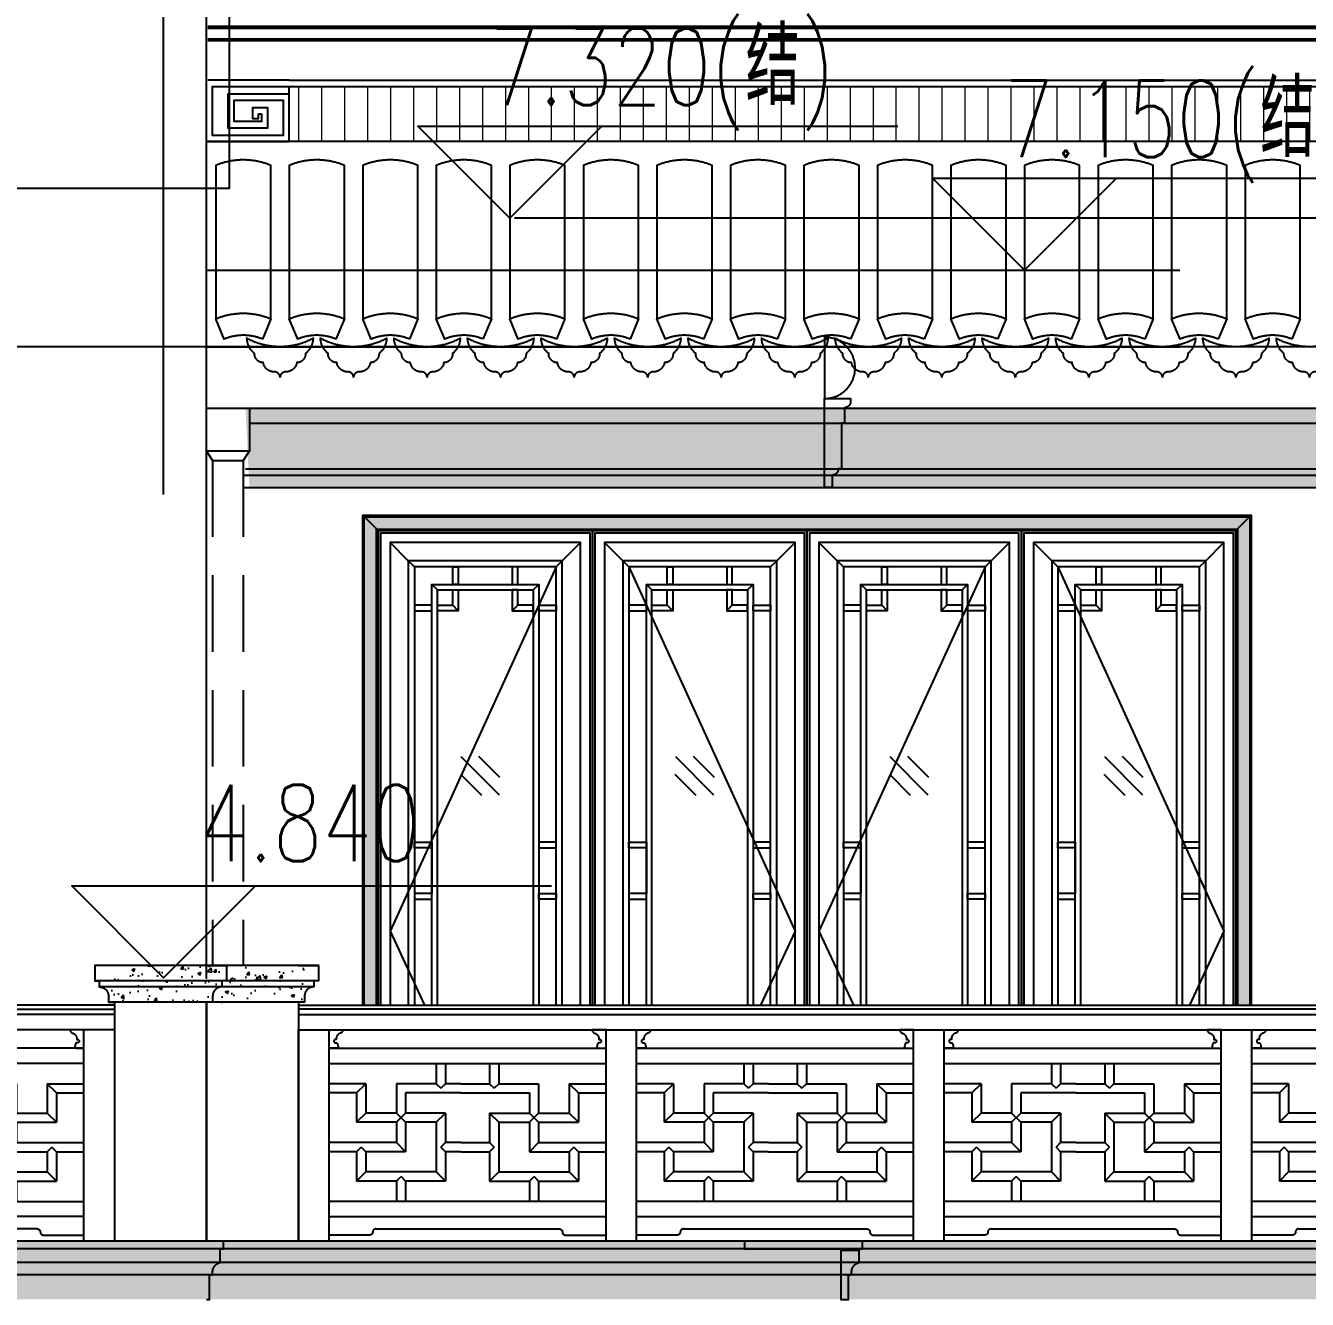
# Model space of a CAD drawing. Extents: x 296441 to 853063, y 459050 to 1117990.
# Drawn here: x 632848 to 637032, y 1057395 to 1061553 of the extents above; entities that cross this region are included whole.
import ezdxf
from ezdxf.xclip import XClip

# ---------------------------------------------------------------- set-up
doc = ezdxf.new("R2010")
doc.units = 0
doc.header["$LTSCALE"] = 1000
doc.header["$XCLIPFRAME"] = 0
for name, pattern in [('CENTER-1', [10, 6.25, -1.25, 1.25, -1.25]), ('CENTER2', [28.575, 19.05, -3.175, 3.175, -3.175]), ('E1-ELEV-S$0$HIDDEN', [0.375, 0.25, -0.125]), ('E1-ELEV-S$0$HIDDEN2', [4.7625, 3.175, -1.5875]), ('E2-E3-ELEV-S$0$$5$CENTER2', [28.575, 19.05, -3.175, 3.175, -3.175])]:
    doc.linetypes.add(name, pattern=pattern)
for name, color, linetype in [('00-景观-剖', 6, 'Continuous'), ('1.5铝板', 3, 'Continuous'), ('7stone', 43, 'Continuous'), ('95', 95, 'Continuous'), ('E1-ELEV-S$0$$0$A-ELEV-HEVY', 2, 'Continuous'), ('E1-ELEV-S$0$01-ELEV-ALL$0$A-ELEV-MEDM-HEVY', 2, 'Continuous'), ('E1-ELEV-S$0$A B-ELEV-S-zhongjiantao-1F$0$A-ELEV-MEDM-HEVY', 2, 'Continuous'), ('E1-ELEV-S$0$A-ANNO-DIMS', 70, 'Continuous'), ('E1-ELEV-S$0$A-ELEV-HDDN', 161, 'E1-ELEV-S$0$HIDDEN2'), ('E1-ELEV-S$0$A-ELEV-HEVY', 2, 'Continuous'), ('E1-ELEV-S$0$A-ELEV-MEDM', 4, 'Continuous'), ('E1-ELEV-S$0$A-ELEV-PFIX', 40, 'Continuous'), ('E1-ELEV-S$0$A-ELEV-THIN', 144, 'Continuous'), ('E1-ELEV-S$0$A-ELEV-THIN-GRAY', 252, 'Continuous'), ('E1-ELEV-S$0$A-ELEV-XTHIN', 5, 'Continuous'), ('E1-ELEV-S$0$WALL-TYPE-DETL-W$0$A-ELEV-MEDM', 4, 'Continuous'), ('E1-TEXT-S$0$A-ANNO-LEVL', 3, 'Continuous'), ('E1-TEXT-S$0$A-ANNO-LEVL-TEXT', 255, 'Continuous'), ('E2-E3-ELEV-S$0$A-ELEV-HEVY', 2, 'Continuous'), ('E2-E3-ELEV-S$0$G-GRID', 9, 'E2-E3-ELEV-S$0$$5$CENTER2'), ('E2-E3-ELEV-S$0$G-XREF', 2, 'Continuous'), ('G-GRID', 8, 'CENTER2'), ('G-XREF', 2, 'Continuous'), ('SL-CXJ-001', 4, 'Continuous'), ('ZT0_默认图层-----PM、LM、DY、JD', 7, 'Continuous'), ('ZT1_通用--填充---PM、LM、DY、JD', 8, 'Continuous'), ('ZT3_面板--石材板-PM、LM、DY、JD', 45, 'Continuous'), ('主框线', 4, 'Continuous'), ('副框内口线', 6, 'Continuous'), ('花格栅', 6, 'Continuous'), ('铝合金花格条', 5, 'Continuous')]:
    doc.layers.add(name, color=color, linetype=linetype)
doc.layers.add('E1-ELEV-S$0$A_PL_4', color=138, linetype='Continuous', lineweight=9)
doc.layers.add('E2-E3-TEXT-S$0$A-ANNO-NPLT', color=215, linetype='Continuous', plot=False)
doc.styles.add('E1-TEXT-S$0$GOA_01_thin_0.75', font='romans.shx', dxfattribs={"width": 0.75, "bigfont": 'hzdx.shx'})

# ---------------------------------------------------------------- blocks, each defined once
blk = doc.blocks.new('E1-ELEV-S$0$cxdg')
at = {"layer": 'E1-ELEV-S$0$01-ELEV-ALL$0$A-ELEV-MEDM-HEVY', "ltscale": 0.01}
blk.add_lwpolyline([(0, 0), (65, 0), (65, -50), (50, -50), (50, -70, 0.414214), (20, -100), (20, -120), (0, -120)], format="xyb", dxfattribs=at)
blk = doc.blocks.new('E1-ELEV-S$0$cfdhf')
at = {"layer": 'E1-ELEV-S$0$$0$A-ELEV-HEVY'}
blk.add_lwpolyline([(0, -190), (10, -190), (10, -110), (20, -110), (20, -100, -0.36205), (45, -70), (45, -25), (55, -25), (55, 0), (0, 0)], format="xyb", dxfattribs=at)
blk = doc.blocks.new('E1-ELEV-S$0$WALL-TYPE-DETL-W$0$石雕饰1A-E1')
at = {"layer": 'E1-ELEV-S$0$WALL-TYPE-DETL-W$0$A-ELEV-MEDM'}
blk.add_lwpolyline([(0, 130), (-97.2, 130, 0.322993), (-82.6, 106.9, -0.379189), (-51.1, 61.9, -1.529792), (-52.9, 38.9, 0.173833), (-64, 12, 0.297704), (-56.2, 0), (0, 0)], format="xyb", close=True, dxfattribs=at)
blk = doc.blocks.new('*U1714')
at = {"layer": 'E1-ELEV-S$0$A-ELEV-MEDM'}
for p, q in [((-93, 770), (-1163, 770)), ((-93, 690), (-1163, 690)), ((-1163, 0), (-1163, 690)), ((-1063, 0), (-1063, 690)), ((-193, 130), (-193, 690)), ((-193, 0), (-193, 690)), ((-93, 0), (-93, 690)), ((-193, 630), (-1063, 630)), ((-193, 580), (-1063, 580)), ((-1063, 130), (-193, 130)), ((-193, 80), (-1063, 80))]:
    blk.add_line(p, q, dxfattribs=at)
at = {"layer": 'E1-ELEV-S$0$A-ELEV-THIN', "ltscale": 0.1}
for p, q in [((-93, 740), (-1163, 740)), ((-713, 580), (-713, 514)), ((-683, 580), (-683, 514)), ((-573, 580), (-573, 514)), ((-543, 580), (-543, 514)), ((-943, 514), (-1063, 514)), ((-973, 484), (-943, 514)), ((-943, 514), (-943, 418)), ((-713, 514), (-843, 514)), ((-843, 514), (-843, 418)), ((-713, 514), (-698, 499)), ((-683, 514), (-698, 499)), ((-623, 514), (-683, 514)), ((-623, 514), (-573, 514)), ((-573, 514), (-558, 499)), ((-543, 514), (-558, 499)), ((-543, 514), (-413, 514)), ((-413, 514), (-413, 418)), ((-313, 514), (-193, 514)), ((-313, 514), (-313, 418)), ((-283, 484), (-313, 514)), ((-973, 484), (-1063, 484)), ((-973, 484), (-973, 388)), ((-623, 484), (-813, 484)), ((-623, 484), (-813, 484)), ((-813, 484), (-813, 418)), ((-623, 484), (-443, 484)), ((-623, 484), (-443, 484)), ((-443, 484), (-443, 418)), ((-283, 484), (-193, 484)), ((-283, 484), (-283, 388)), ((-943, 418), (-973, 388)), ((-843, 388), (-973, 388)), ((-843, 418), (-943, 418)), ((-843, 388), (-813, 418)), ((-843, 418), (-813, 388)), ((-843, 388), (-843, 322)), ((-683, 418), (-813, 418)), ((-713, 388), (-813, 388)), ((-813, 388), (-813, 292)), ((-713, 388), (-683, 418)), ((-713, 388), (-713, 226)), ((-683, 418), (-683, 322)), ((-573, 418), (-443, 418)), ((-573, 418), (-573, 322)), ((-543, 388), (-573, 418)), ((-543, 388), (-443, 388)), ((-543, 388), (-543, 226)), ((-413, 388), (-443, 418)), ((-413, 418), (-443, 388)), ((-443, 388), (-443, 292)), ((-413, 418), (-313, 418)), ((-413, 388), (-283, 388)), ((-413, 388), (-413, 322)), ((-313, 418), (-283, 388)), ((-843, 322), (-1063, 322)), ((-973, 292), (-958, 307)), ((-943, 292), (-958, 307)), ((-843, 322), (-813, 292)), ((-683, 322), (-698, 307)), ((-683, 292), (-698, 307)), ((-623, 322), (-683, 322)), ((-623, 322), (-683, 322)), ((-623, 322), (-573, 322)), ((-623, 322), (-573, 322)), ((-573, 322), (-558, 307)), ((-573, 292), (-558, 307)), ((-413, 322), (-443, 292)), ((-413, 322), (-193, 322)), ((-313, 292), (-298, 307)), ((-283, 292), (-298, 307)), ((-973, 292), (-1063, 292)), ((-973, 292), (-973, 196)), ((-813, 292), (-943, 292)), ((-943, 292), (-943, 226)), ((-623, 292), (-683, 292)), ((-623, 292), (-683, 292)), ((-683, 292), (-683, 196)), ((-623, 292), (-573, 292)), ((-623, 292), (-573, 292)), ((-573, 292), (-573, 196)), ((-443, 292), (-313, 292)), ((-313, 292), (-313, 226)), ((-283, 292), (-193, 292)), ((-283, 292), (-283, 196)), ((-973, 196), (-943, 226)), ((-713, 226), (-943, 226)), ((-843, 196), (-828, 211)), ((-813, 196), (-828, 211)), ((-713, 226), (-683, 196)), ((-543, 226), (-573, 196)), ((-543, 226), (-313, 226)), ((-443, 196), (-428, 211)), ((-413, 196), (-428, 211)), ((-283, 196), (-313, 226)), ((-843, 196), (-973, 196)), ((-843, 196), (-843, 130)), ((-683, 196), (-813, 196)), ((-813, 196), (-813, 130)), ((-573, 196), (-443, 196)), ((-443, 196), (-443, 130)), ((-413, 196), (-283, 196)), ((-413, 196), (-413, 130)), ((-345.5, 40), (-910.5, 40))]:
    blk.add_line(p, q, dxfattribs=at)
for points in [[(-910.5, 40, 0.414214), (-920.5, 30, -0.414214), (-930.5, 20), (-1063, 20), (-1063, 80)], [(-345.5, 40, -0.414214), (-335.5, 30, 0.414214), (-325.5, 20), (-193, 20), (-193, 80)]]:
    blk.add_lwpolyline(points, format="xyb", dxfattribs=at)
at = {"layer": 'E1-ELEV-S$0$A-ELEV-THIN-GRAY'}
blk.add_line((-1163, 757.8), (-93, 757.8), dxfattribs=at)
at = {"layer": 'E1-ELEV-S$0$WALL-TYPE-DETL-W$0$A-ELEV-MEDM', "yscale": 0.4615384615384616, "zscale": 0.4615384615384616}
for p, xscale in [((-1063, 630), -0.4615384615384616), ((-193, 630), 0.4615384615384616)]:
    blk.add_blockref('E1-ELEV-S$0$WALL-TYPE-DETL-W$0$石雕饰1A-E1', p, dxfattribs=dict(at, xscale=xscale))
blk = doc.blocks.new('*U1404')
at = {"layer": 'E1-ELEV-S$0$A-ELEV-MEDM'}
for p, q in [((-59, 770), (-1163, 770)), ((-59, 690), (-1163, 690)), ((-1163, 0), (-1163, 690)), ((-1063, 0), (-1063, 690)), ((-159, 130), (-159, 690)), ((-159, 0), (-159, 690)), ((-59, 0), (-59, 690)), ((-159, 630), (-1063, 630)), ((-159, 580), (-1063, 580)), ((-1063, 130), (-159, 130)), ((-159, 80), (-1063, 80))]:
    blk.add_line(p, q, dxfattribs=at)
at = {"layer": 'E1-ELEV-S$0$A-ELEV-THIN', "ltscale": 0.1}
for p, q in [((-59, 740), (-1163, 740)), ((-713, 580), (-713, 514)), ((-683, 580), (-683, 514)), ((-539, 580), (-539, 514)), ((-509, 580), (-509, 514)), ((-943, 514), (-1063, 514)), ((-973, 484), (-943, 514)), ((-943, 514), (-943, 418)), ((-713, 514), (-843, 514)), ((-843, 514), (-843, 418)), ((-713, 514), (-698, 499)), ((-683, 514), (-698, 499)), ((-589, 514), (-683, 514)), ((-589, 514), (-539, 514)), ((-539, 514), (-524, 499)), ((-509, 514), (-524, 499)), ((-509, 514), (-379, 514)), ((-379, 514), (-379, 418)), ((-279, 514), (-159, 514)), ((-279, 514), (-279, 418)), ((-249, 484), (-279, 514)), ((-973, 484), (-1063, 484)), ((-973, 484), (-973, 388)), ((-589, 484), (-813, 484)), ((-589, 484), (-813, 484)), ((-813, 484), (-813, 418)), ((-589, 484), (-409, 484)), ((-589, 484), (-409, 484)), ((-409, 484), (-409, 418)), ((-249, 484), (-159, 484)), ((-249, 484), (-249, 388)), ((-943, 418), (-973, 388)), ((-843, 388), (-973, 388)), ((-843, 418), (-943, 418)), ((-843, 388), (-813, 418)), ((-843, 418), (-813, 388)), ((-843, 388), (-843, 322)), ((-683, 418), (-813, 418)), ((-713, 388), (-813, 388)), ((-813, 388), (-813, 292)), ((-713, 388), (-683, 418)), ((-713, 388), (-713, 226)), ((-683, 418), (-683, 322)), ((-539, 418), (-409, 418)), ((-539, 418), (-539, 322)), ((-509, 388), (-539, 418)), ((-509, 388), (-409, 388)), ((-509, 388), (-509, 226)), ((-379, 388), (-409, 418)), ((-379, 418), (-409, 388)), ((-409, 388), (-409, 292)), ((-379, 418), (-279, 418)), ((-379, 388), (-249, 388)), ((-379, 388), (-379, 322)), ((-279, 418), (-249, 388)), ((-843, 322), (-1063, 322)), ((-973, 292), (-958, 307)), ((-943, 292), (-958, 307)), ((-843, 322), (-813, 292)), ((-683, 322), (-698, 307)), ((-683, 292), (-698, 307)), ((-589, 322), (-683, 322)), ((-589, 322), (-683, 322)), ((-589, 322), (-539, 322)), ((-589, 322), (-539, 322)), ((-539, 322), (-524, 307)), ((-539, 292), (-524, 307)), ((-379, 322), (-409, 292)), ((-379, 322), (-159, 322)), ((-279, 292), (-264, 307)), ((-249, 292), (-264, 307)), ((-973, 292), (-1063, 292)), ((-973, 292), (-973, 196)), ((-813, 292), (-943, 292)), ((-943, 292), (-943, 226)), ((-589, 292), (-683, 292)), ((-589, 292), (-683, 292)), ((-683, 292), (-683, 196)), ((-589, 292), (-539, 292)), ((-589, 292), (-539, 292)), ((-539, 292), (-539, 196)), ((-409, 292), (-279, 292)), ((-279, 292), (-279, 226)), ((-249, 292), (-159, 292)), ((-249, 292), (-249, 196)), ((-973, 196), (-943, 226)), ((-713, 226), (-943, 226)), ((-843, 196), (-828, 211)), ((-813, 196), (-828, 211)), ((-713, 226), (-683, 196)), ((-509, 226), (-539, 196)), ((-509, 226), (-279, 226)), ((-409, 196), (-394, 211)), ((-379, 196), (-394, 211)), ((-249, 196), (-279, 226)), ((-843, 196), (-973, 196)), ((-843, 196), (-843, 130)), ((-683, 196), (-813, 196)), ((-813, 196), (-813, 130)), ((-539, 196), (-409, 196)), ((-409, 196), (-409, 130)), ((-379, 196), (-249, 196)), ((-379, 196), (-379, 130)), ((-311.5, 40), (-910.5, 40))]:
    blk.add_line(p, q, dxfattribs=at)
for points in [[(-910.5, 40, 0.414214), (-920.5, 30, -0.414214), (-930.5, 20), (-1063, 20), (-1063, 80)], [(-311.5, 40, -0.414214), (-301.5, 30, 0.414214), (-291.5, 20), (-159, 20), (-159, 80)]]:
    blk.add_lwpolyline(points, format="xyb", dxfattribs=at)
at = {"layer": 'E1-ELEV-S$0$A-ELEV-THIN-GRAY'}
blk.add_line((-1163, 757.8), (-59, 757.8), dxfattribs=at)
at = {"layer": 'E1-ELEV-S$0$WALL-TYPE-DETL-W$0$A-ELEV-MEDM', "yscale": 0.4615384615384616, "zscale": 0.4615384615384616}
for p, xscale in [((-1063, 630), -0.4615384615384616), ((-159, 630), 0.4615384615384616)]:
    blk.add_blockref('E1-ELEV-S$0$WALL-TYPE-DETL-W$0$石雕饰1A-E1', p, dxfattribs=dict(at, xscale=xscale))
blk = doc.blocks.new('E1-ELEV-S$0$甘蔗脊回文头200-E')
at = {"layer": 'E1-ELEV-S$0$A-ELEV-MEDM'}
blk.add_lwpolyline([(270, 200), (0, 200), (0, 0), (270, 0), (270, 155), (70, 155), (70, 45), (200, 45), (200, 110), (150, 110), (150, 75), (170, 75), (170, 90)], dxfattribs=at)
at = {"layer": 'E1-ELEV-S$0$A-ELEV-THIN'}
for p, q in [((270, 155), (270, 180)), ((170, 90), (180, 90))]:
    blk.add_line(p, q, dxfattribs=at)
blk.add_lwpolyline([(180, 90), (180, 65), (90, 65), (90, 135), (250, 135), (250, 20), (20, 20), (20, 180), (270, 180)], dxfattribs=at)
blk = doc.blocks.new('E1-ELEV-S$0$A$C6C493FCC')
at = {"layer": 'E1-ELEV-S$0$A-ELEV-PFIX', "linetype": 'E1-ELEV-S$0$HIDDEN'}
for p, q in [((0, 3299.4), (0, 3159.4)), ((140, 3299.4), (0, 3299.4)), ((140, 3299.4), (140, 3159.4)), ((0, 3159.4), (20, 3128.6)), ((0, 3159.4), (140, 3159.4)), ((140, 3159.4), (120, 3128.6)), ((20, 3128.6), (20, 50)), ((20, 3128.6), (120, 3128.6)), ((120, 3128.6), (120, 50))]:
    blk.add_line(p, q, dxfattribs=at)
for centre, radius, start, end in [((70, 50), 50, 180, 0), ((47.5, 50.6), 27.5, 181.1895, 331.4701), ((101.7, 21.1), 34.2, 57.6518, 151.4701)]:
    blk.add_arc(centre, radius, start, end, dxfattribs=at)
blk = doc.blocks.new('yankou-900-S')
at = {"layer": '00-景观-剖', "ltscale": 0.04}
blk.add_lwpolyline([(755, -170, -1), (755, 30), (755, -170)], format="xyb", dxfattribs=at)
blk = doc.blocks.new('20191017094759')
at = {"layer": 'ZT3_面板--石材板-PM、LM、DY、JD'}
blk.add_lwpolyline([(20, -30), (20, -80), (30, -80), (30, -230), (40, -230, 0.414214), (60, -250), (60, -290), (85, -290), (85, 0), (0, 0), (0, -10, 0.414214)], format="xyb", close=True, dxfattribs=at)
blk = doc.blocks.new('20191021135452')
at = {"layer": '7stone', "ltscale": 500}
blk.add_lwpolyline([(-95, 40), (-95, 50), (290, 50), (290, 25), (265, 25), (265, 25), (-95, 25)], close=True, dxfattribs=at)
blk.add_lwpolyline([(-25, 20), (-25, -140), (-50, -140), (-50, -60), (-60, -60), (-60, -50, 0.36205), (-85, -20), (-85, 20)], format="xyb", close=True, dxfattribs=at)
blk = doc.blocks.new('dretherh')
at = {"ltscale": 500}
blk.add_blockref('20191021135452', (5032850, -79718.3), dxfattribs=at)
blk = doc.blocks.new('单层玻璃')
at = {"layer": '95'}
for p, q in [((-1.217, -0.085), (0.085, 1.217)), ((-1.183, -1.183), (1.183, 1.183)), ((-0.085, -1.217), (1.217, 0.085))]:
    blk.add_line(p, q, dxfattribs=at)
blk = doc.blocks.new('*U2023')
at = {"layer": 'ZT1_通用--填充---PM、LM、DY、JD', "ltscale": 1000}
h = blk.add_hatch(dxfattribs=at)
h.set_pattern_fill('CROSS', color=256, scale=30)
h.set_pattern_definition([(0, (98.75, -2517.25), (47.625, 47.625), [23.8125, -71.4375]), (90, (110.654, -2529.16), (-47.625, 47.625), [23.8125, -71.4375])])
h.paths.add_polyline_path([(601.3, -2162), (98.7, -2162), (98.7, -2517.3), (601.3, -2517.3)])
at = {"color": 8}
for p, q in [((98.7, -98.7, 0), (39, -39, 0)), ((601.3, -98.7), (661, -39)), ((118.8, -118.8, 0), (98.7, -98.7, 0)), ((581.2, -118.8), (601.3, -98.7)), ((118.8, -2101.9, 0), (98.7, -2122, 0)), ((581.2, -2101.9), (601.3, -2122)), ((98.7, -2162, 0), (161.8, -2225.1, 0)), ((538.2, -2225.1), (601.3, -2162)), ((161.8, -2454.2, 0), (98.7, -2517.3, 0)), ((538.2, -2454.2), (601.3, -2517.3)), ((98.7, -2517.3, 0), (39, -2577, 0)), ((601.3, -2517.3), (661, -2577))]:
    blk.add_line(p, q, dxfattribs=at)
for p, q in [((217.8, -2281.1), (191.8, -2255.1)), ((482.2, -2281.1), (508.2, -2255.1)), ((217.8, -2398.2), (191.8, -2424.2)), ((482.2, -2398.2), (508.2, -2424.2))]:
    blk.add_line(p, q)
for points in [[(661, -2577), (39, -2577), (39, -39), (661, -39)], [(98.7, -2162), (98.7, -2122), (601.3, -2122), (601.3, -2162)]]:
    blk.add_lwpolyline(points, close=True)
at = {"color": 2, "ltscale": 250}
for points in [[(581.2, -2101.9), (118.8, -2101.9), (118.8, -118.8), (581.2, -118.8)], [(581.2, -2182.1), (118.8, -2182.1), (118.8, -2497.2), (581.2, -2497.2)]]:
    blk.add_lwpolyline(points, close=True, dxfattribs=at)
at = {"layer": '1.5铝板', "ltscale": 250}
blk.add_lwpolyline([(601.3, -2162), (98.7, -2162), (98.7, -2517.3), (601.3, -2517.3)], close=True, dxfattribs=at)
at = {"layer": 'SL-CXJ-001', "ltscale": 250}
for points in [[(551.2, -2212.1), (148.8, -2212.1), (148.8, -2467.2), (551.2, -2467.2)], [(538.2, -2225.1), (161.8, -2225.1), (161.8, -2454.2), (538.2, -2454.2)], [(191.8, -2255.1), (508.2, -2255.1), (508.2, -2424.2), (191.8, -2424.2)], [(195, -2258.3), (505, -2258.3), (505, -2421), (195, -2421)], [(214.6, -2277.9), (485.4, -2277.9), (485.4, -2401.4), (214.6, -2401.4)], [(217.8, -2281.1), (482.2, -2281.1), (482.2, -2398.2), (217.8, -2398.2)]]:
    blk.add_lwpolyline(points, close=True, dxfattribs=at)
at = {"layer": '主框线'}
blk.add_lwpolyline([(692, -2592), (8, -2592), (8, -8), (692, -8)], close=True, dxfattribs=at)
at = {"layer": '副框内口线', "linetype": 'CENTER-1', "ltscale": 40}
blk.add_lwpolyline([(700, -2600), (0, -2600), (0, 0), (700, 0)], close=True, dxfattribs=at)
at = {"layer": '花格栅', "color": 6, "ltscale": 250}
blk.add_lwpolyline([(601.3, -2122), (98.7, -2122), (98.7, -98.7), (601.3, -98.7)], close=True, dxfattribs=at)
at = {"layer": '铝合金花格条'}
for p, q in [((175.8, -1035.4), (175.8, -1185.4)), ((524.2, -1035.4, 0), (524.2, -1185.4, 0))]:
    blk.add_line(p, q, dxfattribs=at)
for points in [[(243.8, -118.8), (261.8, -118.8), (261.8, -175.8), (243.8, -175.8)], [(456.2, -118.8), (438.2, -118.8), (438.2, -175.8), (456.2, -175.8)], [(175.8, -2044.9), (524.2, -2044.9), (524.2, -175.8), (175.8, -175.8)], [(193.8, -2026.9), (506.2, -2026.9), (506.2, -193.8), (193.8, -193.8)], [(118.8, -243.8), (118.8, -261.8), (175.8, -261.8), (175.8, -243.8)], [(581.2, -243.8), (581.2, -261.8), (524.2, -261.8), (524.2, -243.8)], [(175.8, -1035.4), (118.8, -1035.4), (118.8, -1017.4), (175.8, -1017.4)], [(524.2, -1035.4), (581.2, -1035.4), (581.2, -1017.4), (524.2, -1017.4)], [(175.8, -1185.4), (118.8, -1185.4), (118.8, -1203.4), (175.8, -1203.4)], [(524.2, -1185.4), (581.2, -1185.4), (581.2, -1203.4), (524.2, -1203.4)], [(118.8, -1976.9), (118.8, -1958.9), (175.8, -1958.9), (175.8, -1976.9)], [(581.2, -1976.9), (581.2, -1958.9), (524.2, -1958.9), (524.2, -1976.9)], [(243.8, -2101.9), (261.8, -2101.9), (261.8, -2044.9), (243.8, -2044.9)], [(456.2, -2101.9), (438.2, -2101.9), (438.2, -2044.9), (456.2, -2044.9)]]:
    blk.add_lwpolyline(points, close=True, dxfattribs=at)
at = {"layer": '铝合金花格条', "elevation": 0}
for points in [[(193.8, -193.8), (175.8, -175.8)], [(261.8, -261.8), (243.8, -243.8), (243.8, -193.8), (261.8, -193.8), (261.8, -261.8), (193.8, -261.8), (193.8, -243.8), (243.8, -243.8)], [(438.2, -261.8), (456.2, -243.8), (456.2, -193.8), (438.2, -193.8), (438.2, -261.8), (506.2, -261.8), (506.2, -243.8), (456.2, -243.8)], [(506.2, -193.8), (524.2, -175.8)], [(261.8, -1958.9), (243.8, -1976.9), (243.8, -2026.9), (261.8, -2026.9), (261.8, -1958.9), (193.8, -1958.9), (193.8, -1976.9), (243.8, -1976.9)], [(438.2, -1958.9), (456.2, -1976.9), (456.2, -2026.9), (438.2, -2026.9), (438.2, -1958.9), (506.2, -1958.9), (506.2, -1976.9), (456.2, -1976.9)], [(193.8, -2026.9), (175.8, -2044.9)], [(506.2, -2026.9), (524.2, -2044.9)]]:
    blk.add_lwpolyline(points, dxfattribs=at)
at = {"xscale": 52.5, "yscale": 52.5, "zscale": 52.5}
blk.add_blockref('单层玻璃', (366.2, -801.3), dxfattribs=at)
blk = doc.blocks.new('20200401093202')
at = {"ltscale": 1000}
blk.add_lwpolyline([(0, -2600), (2800, -2600), (2800, 0), (0, 0)], close=True, dxfattribs=at)
for points in [[(581.2, -118.8), (39, -1308), (601.3, -2517.3)], [(818.8, -118.8), (1361, -1308), (798.7, -2517.3)], [(1981.2, -118.8), (1439, -1308), (2001.3, -2517.3)], [(2218.8, -118.8), (2761, -1308), (2198.7, -2517.3)]]:
    blk.add_lwpolyline(points, dxfattribs=at)
for p in [(0, 0), (700, 0), (1400, 0), (2100, 0)]:
    blk.add_blockref('*U2023', p, dxfattribs=at)
blk = doc.blocks.new('E1-ELEV-S')
at = {"layer": 'E1-ELEV-S$0$A_PL_4'}
h = blk.add_hatch(dxfattribs=at)
h.set_pattern_fill('ANSI31', color=256, scale=600, angle=45, style=0)
h.set_pattern_definition([(90, (-9460, -1700), (-75, 1e-14), [])])
h.paths.add_polyline_path([(4010, 7750), (4010, 7570), (7710, 7570), (7710, 7750)])
at = {"layer": 'ZT1_通用--填充---PM、LM、DY、JD', "ltscale": 1000}
h = blk.add_hatch(dxfattribs=at)
h.set_pattern_fill('混凝土', color=256, scale=20)
h.set_pattern_definition([(50, (622038.48, 1030441.39), (143.452037, -12.550427), [15, -165]), (355, (622038.48, 1030441.39), (-27.750267, 150.438427), [12, -132]), (100.4514, (622050.43, 1030440.34), (115.701876, 137.887908), [12.748038, -140.228422]), (46.1842, (622038.48, 1030481.39), (213.44821, -33.103803), [22.5, -247.5]), (96.6356, (622056.27, 1030478.63), (186.93254, 194.823574), [19.122058, -210.3426]), (351.1842, (622038.48, 1030481.39), (186.93239, 194.82372), [18, -198]), (21, (622058.48, 1030471.39), (119.38141, -80.523778), [15, -165]), (326, (622058.48, 1030471.39), (48.663066, 145.030009), [12, -132]), (71.4514, (622068.43, 1030464.67), (168.044526, 64.5061), [12.748038, -140.228422]), (37.5, (622038.48, 1030441.385), (2.431971, 66.5787708), [0, -130.4, 0, -134, 0, -132.5]), (7.5, (622038.48, 1030441.385), (52.6139075, 78.8823424), [0, -76.4, 0, -127.4, 0, -50.5]), (327.5, (621993.88, 1030441.385), (106.7644872, -4.5109743), [0, -50, 0, -156, 0, -207]), (317.5, (621973.88, 1030441.385), (116.637234, 20.0209965), [0, -65, 0, -103.6, 0, -147])])
h.paths.add_polyline_path([(7660, 6441.1), (3880, 6441.1), (3867.2, 6700), (7647.2, 6700)])
h = blk.add_hatch(dxfattribs=at)
h.set_pattern_fill('混凝土', color=256, scale=10)
h.set_pattern_definition([(50, (670838.83, 1028200.233), (71.7260183, -6.2752135), [7.5, -82.5]), (355, (670838.83, 1028200.23), (-13.8751334, 75.2192134), [6, -66]), (100.4514, (670844.81, 1028199.71), (57.850938, 68.9439542), [6.374019, -70.114211]), (46.1842, (670838.83, 1028220.23), (106.724105, -16.5519014), [11.25, -123.75]), (96.6356, (670847.72, 1028218.85), (93.4662706, 97.411787), [9.561029, -105.1713]), (351.1842, (670838.83, 1028220.23), (93.466195, 97.41186), [9, -99]), (21, (670848.83, 1028215.233), (59.6907052, -40.261889), [7.5, -82.5]), (326, (670848.83, 1028215.23), (24.331533, 72.5150045), [6, -66]), (71.4514, (670853.804, 1028211.88), (84.022263, 32.2530497), [6.374019, -70.114211]), (37.5, (670838.83, 1028200.233), (1.21598553, 33.2893854), [0, -65.2, 0, -67, 0, -66.25]), (7.5, (670838.83, 1028200.233), (26.3069537, 39.4411712), [0, -38.2, 0, -63.7, 0, -25.25]), (327.5, (670816.53, 1028200.233), (53.3822436, -2.2554872), [0, -25, 0, -78, 0, -103.5]), (317.5, (670806.53, 1028200.233), (58.318617, 10.0104982), [0, -32.5, 0, -51.8, 0, -73.5])])
h.paths.add_polyline_path([(7150, 4750), (7150, 4200), (7150, 6350), (4255, 6350), (4255, 4750), (4300, 4750), (4300, 6305), (7100, 6305), (7100, 4750)])
h = blk.add_hatch(dxfattribs=at)
h.set_pattern_fill('混凝土', color=256, scale=15)
h.set_pattern_definition([(50, (625638.48, 1087678.07), (107.5890274, -9.41282), [11.25, -123.75]), (355, (625638.48, 1087678.07), (-20.8127, 112.82882), [9, -99]), (100.4514, (625647.45, 1087677.29), (86.776407, 103.415931), [9.5610285, -105.171317]), (46.1842, (625638.48, 1087708.07), (160.086157, -24.827852), [16.875, -185.625]), (96.6356, (625651.82, 1087706), (140.199406, 146.11768), [14.341543, -157.75695]), (351.1842, (625638.48, 1087708.07), (140.199292, 146.11779), [13.5, -148.5]), (21, (625653.48, 1087700.57), (89.536058, -60.3928336), [11.25, -123.75]), (326, (625653.48, 1087700.57), (36.4973, 108.772507), [9, -99]), (71.4514, (625660.94, 1087695.54), (126.033394, 48.3795745), [9.5610285, -105.171317]), (37.5, (625638.48, 1087678.07), (1.8239783, 49.9340781), [0, -97.8, 0, -100.5, 0, -99.375]), (7.5, (625638.48, 1087678.07), (39.4604306, 59.1617568), [0, -57.3, 0, -95.55, 0, -37.875]), (327.5, (625605.03, 1087678.07), (80.0733654, -3.3832308), [0, -37.5, 0, -117, 0, -155.25]), (317.5, (625590.03, 1087678.07), (87.4779254, 15.0157473), [0, -48.75, 0, -77.7, 0, -110.25])])
h.paths.add_polyline_path([(4060, 4760), (3422.9, 4760), (3422.9, 4880), (4060, 4880)])
h = blk.add_hatch(dxfattribs=at)
h.set_pattern_fill('混凝土', color=256, scale=20)
h.set_pattern_definition([(50, (620238.48, 1027790.23), (143.452037, -12.550427), [15, -165]), (355, (620238.48, 1027790.23), (-27.750267, 150.438427), [12, -132]), (100.4514, (620250.43, 1027789.19), (115.701876, 137.887908), [12.748038, -140.228422]), (46.1842, (620238.48, 1027830.23), (213.44821, -33.103803), [22.5, -247.5]), (96.6356, (620256.27, 1027827.47), (186.93254, 194.823574), [19.122058, -210.3426]), (351.1842, (620238.48, 1027830.23), (186.93239, 194.82372), [18, -198]), (21, (620258.48, 1027820.23), (119.38141, -80.523778), [15, -165]), (326, (620258.48, 1027820.23), (48.663066, 145.030009), [12, -132]), (71.4514, (620268.43, 1027813.52), (168.044526, 64.5061), [12.748038, -140.228422]), (37.5, (620238.48, 1027790.233), (2.431971, 66.5787708), [0, -130.4, 0, -134, 0, -132.5]), (7.5, (620238.48, 1027790.23), (52.6139075, 78.8823424), [0, -76.4, 0, -127.4, 0, -50.5]), (327.5, (620193.88, 1027790.233), (106.7644872, -4.5109743), [0, -50, 0, -156, 0, -207]), (317.5, (620173.88, 1027790.23), (116.637234, 20.0209965), [0, -65, 0, -103.6, 0, -147])])
h.paths.add_polyline_path([(9460, 3790), (140, 3790), (140, 3980), (9460, 3980)])
at = {"layer": 'E1-ELEV-S$0$A B-ELEV-S-zhongjiantao-1F$0$A-ELEV-MEDM-HEVY'}
for points in [[(3440, 4760), (3440, 3980)], [(3740, 4760), (3740, 3980)], [(4040, 4760), (4040, 3980)]]:
    blk.add_lwpolyline(points, dxfattribs=at)
at = {"layer": 'E1-ELEV-S$0$A-ELEV-HDDN'}
for p, q in [((7920, 7320), (3740, 7320)), ((3740, 7150), (7920, 7150)), ((3740, 6900), (7920, 6900))]:
    blk.add_line(p, q, dxfattribs=at)
blk.add_lwpolyline([(4250, 4750), (4250, 6350), (7150, 6350), (7150, 4750)], dxfattribs=at)
at = {"layer": 'E1-ELEV-S$0$A-ELEV-HEVY'}
for p, q in [((3740, 4880), (3740, 9700)), ((3740, 7900), (7955, 7900)), ((8070, 7570), (3740, 7570)), ((3740, 6700), (8070, 6700)), ((3860, 6441.1), (7660, 6441.1)), ((3740, 4880), (3375, 4880)), ((4105, 4880), (3740, 4880)), ((3740, 4760), (3420, 4760)), ((3740, 3980), (3740, 4760)), ((4060, 4760), (3740, 4760)), ((9460, 3980), (140, 3980))]:
    blk.add_line(p, q, dxfattribs=at)
blk.add_lwpolyline([(4300, 4750), (4300, 6300), (7100, 6300), (7100, 4750)], dxfattribs=at)
at = {"layer": 'E1-ELEV-S$0$A-ELEV-MEDM'}
blk.add_line((4010, 7770), (7710, 7770), dxfattribs=at)
blk.add_lwpolyline([(4250, 4750), (4250, 6350), (7150, 6350), (7150, 4750)], dxfattribs=at)
at = {"layer": 'E1-ELEV-S$0$A-ELEV-THIN'}
blk.add_line((4010, 7750), (7710, 7750), dxfattribs=at)
for points in [[(3950, 6991.5), (3950, 7492, 0.2), (3770, 7492), (3770, 6991.5)], [(4190, 6991.5), (4190, 7492, 0.2), (4010, 7492), (4010, 6991.5)], [(4430, 6991.5), (4430, 7492, 0.2), (4250, 7492), (4250, 6991.5)], [(4670, 6991.5), (4670, 7492, 0.2), (4490, 7492), (4490, 6991.5)], [(4910, 6991.5), (4910, 7492, 0.2), (4730, 7492), (4730, 6991.5)], [(5150, 6991.5), (5150, 7492, 0.2), (4970, 7492), (4970, 6991.5)], [(5390, 6991.5), (5390, 7492, 0.2), (5210, 7492), (5210, 6991.5)], [(5630, 6991.5), (5630, 7492, 0.2), (5450, 7492), (5450, 6991.5)], [(5870, 6991.5), (5870, 7492, 0.2), (5690, 7492), (5690, 6991.5)], [(6110, 6991.5), (6110, 7492, 0.2), (5930, 7492), (5930, 6991.5)], [(6350, 6991.5), (6350, 7492, 0.2), (6170, 7492), (6170, 6991.5)], [(6590, 6991.5), (6590, 7492, 0.2), (6410, 7492), (6410, 6991.5)], [(6830, 6991.5), (6830, 7492, 0.2), (6650, 7492), (6650, 6991.5)], [(7070, 6991.5), (7070, 7492, 0.2), (6890, 7492), (6890, 6991.5)], [(7310, 6991.5), (7310, 7492, 0.2), (7130, 7492), (7130, 6991.5)], [(3922.3, 6925, 0.2), (3797.7, 6925), (3770, 6991.5, -0.2), (3950, 6991.5), (3922.3, 6925)], [(4162.3, 6925, 0.2), (4037.7, 6925), (4010, 6991.5, -0.2), (4190, 6991.5), (4162.3, 6925)], [(4402.3, 6925, 0.2), (4277.7, 6925), (4250, 6991.5, -0.2), (4430, 6991.5), (4402.3, 6925)], [(4642.3, 6925, 0.2), (4517.7, 6925), (4490, 6991.5, -0.2), (4670, 6991.5), (4642.3, 6925)], [(4882.3, 6925, 0.2), (4757.7, 6925), (4730, 6991.5, -0.2), (4910, 6991.5), (4882.3, 6925)], [(5122.3, 6925, 0.2), (4997.7, 6925), (4970, 6991.5, -0.2), (5150, 6991.5), (5122.3, 6925)], [(5362.3, 6925, 0.2), (5237.7, 6925), (5210, 6991.5, -0.2), (5390, 6991.5), (5362.3, 6925)], [(5602.3, 6925, 0.2), (5477.7, 6925), (5450, 6991.5, -0.2), (5630, 6991.5), (5602.3, 6925)], [(5842.3, 6925, 0.2), (5717.7, 6925), (5690, 6991.5, -0.2), (5870, 6991.5), (5842.3, 6925)], [(6082.3, 6925, 0.2), (5957.7, 6925), (5930, 6991.5, -0.2), (6110, 6991.5), (6082.3, 6925)], [(6322.3, 6925, 0.2), (6197.7, 6925), (6170, 6991.5, -0.2), (6350, 6991.5), (6322.3, 6925)], [(6562.3, 6925, 0.2), (6437.7, 6925), (6410, 6991.5, -0.2), (6590, 6991.5), (6562.3, 6925)], [(6802.3, 6925, 0.2), (6677.7, 6925), (6650, 6991.5, -0.2), (6830, 6991.5), (6802.3, 6925)], [(7042.3, 6925, 0.2), (6917.7, 6925), (6890, 6991.5, -0.2), (7070, 6991.5), (7042.3, 6925)], [(7282.3, 6925, 0.2), (7157.7, 6925), (7130, 6991.5, -0.2), (7310, 6991.5), (7282.3, 6925)], [(3980, 6800, 0.408684), (3962.3, 6818, -0.371092), (3925.2, 6848.2, -0.424354), (3896.9, 6878.2, -0.213335), (3872, 6927.6, 0.244572), (4088, 6927.6, -0.213335), (4063.1, 6878.2, -0.424354), (4034.8, 6848.2, -0.371092), (3997.7, 6818, 0.408684), (3980, 6800)], [(4220, 6800, 0.408684), (4202.3, 6818, -0.371092), (4165.2, 6848.2, -0.424354), (4136.9, 6878.2, -0.213335), (4112, 6927.6, 0.244572), (4328, 6927.6, -0.213335), (4303.1, 6878.2, -0.424354), (4274.8, 6848.2, -0.371092), (4237.7, 6818, 0.408684), (4220, 6800)], [(4460, 6800, 0.408684), (4442.3, 6818, -0.371092), (4405.2, 6848.2, -0.424354), (4376.9, 6878.2, -0.213335), (4352, 6927.6, 0.244572), (4568, 6927.6, -0.213335), (4543.1, 6878.2, -0.424354), (4514.8, 6848.2, -0.371092), (4477.7, 6818, 0.408684), (4460, 6800)], [(4700, 6800, 0.408684), (4682.3, 6818, -0.371092), (4645.2, 6848.2, -0.424354), (4616.9, 6878.2, -0.213335), (4592, 6927.6, 0.244572), (4808, 6927.6, -0.213335), (4783.1, 6878.2, -0.424354), (4754.8, 6848.2, -0.371092), (4717.7, 6818, 0.408684), (4700, 6800)], [(4940, 6800, 0.408684), (4922.3, 6818, -0.371092), (4885.2, 6848.2, -0.424354), (4856.9, 6878.2, -0.213335), (4832, 6927.6, 0.244572), (5048, 6927.6, -0.213335), (5023.1, 6878.2, -0.424354), (4994.8, 6848.2, -0.371092), (4957.7, 6818, 0.408684), (4940, 6800)], [(5180, 6800, 0.408684), (5162.3, 6818, -0.371092), (5125.2, 6848.2, -0.424354), (5096.9, 6878.2, -0.213335), (5072, 6927.6, 0.244572), (5288, 6927.6, -0.213335), (5263.1, 6878.2, -0.424354), (5234.8, 6848.2, -0.371092), (5197.7, 6818, 0.408684), (5180, 6800)], [(5420, 6800, 0.408684), (5402.3, 6818, -0.371092), (5365.2, 6848.2, -0.424354), (5336.9, 6878.2, -0.213335), (5312, 6927.6, 0.244572), (5528, 6927.6, -0.213335), (5503.1, 6878.2, -0.424354), (5474.8, 6848.2, -0.371092), (5437.7, 6818, 0.408684), (5420, 6800)], [(5660, 6800, 0.408684), (5642.3, 6818, -0.371092), (5605.2, 6848.2, -0.424354), (5576.9, 6878.2, -0.213335), (5552, 6927.6, 0.244572), (5768, 6927.6, -0.213335), (5743.1, 6878.2, -0.424354), (5714.8, 6848.2, -0.371092), (5677.7, 6818, 0.408684), (5660, 6800)], [(5900, 6800, 0.408684), (5882.3, 6818, -0.371092), (5845.2, 6848.2, -0.424354), (5816.9, 6878.2, -0.213335), (5792, 6927.6, 0.244572), (6008, 6927.6, -0.213335), (5983.1, 6878.2, -0.424354), (5954.8, 6848.2, -0.371092), (5917.7, 6818, 0.408684), (5900, 6800)], [(6140, 6800, 0.408684), (6122.3, 6818, -0.371092), (6085.2, 6848.2, -0.424354), (6056.9, 6878.2, -0.213335), (6032, 6927.6, 0.244572), (6248, 6927.6, -0.213335), (6223.1, 6878.2, -0.424354), (6194.8, 6848.2, -0.371092), (6157.7, 6818, 0.408684), (6140, 6800)], [(6380, 6800, 0.408684), (6362.3, 6818, -0.371092), (6325.2, 6848.2, -0.424354), (6296.9, 6878.2, -0.213335), (6272, 6927.6, 0.244572), (6488, 6927.6, -0.213335), (6463.1, 6878.2, -0.424354), (6434.8, 6848.2, -0.371092), (6397.7, 6818, 0.408684), (6380, 6800)], [(6620, 6800, 0.408684), (6602.3, 6818, -0.371092), (6565.2, 6848.2, -0.424354), (6536.9, 6878.2, -0.213335), (6512, 6927.6, 0.244572), (6728, 6927.6, -0.213335), (6703.1, 6878.2, -0.424354), (6674.8, 6848.2, -0.371092), (6637.7, 6818, 0.408684), (6620, 6800)], [(6860, 6800, 0.408684), (6842.3, 6818, -0.371092), (6805.2, 6848.2, -0.424354), (6776.9, 6878.2, -0.213335), (6752, 6927.6, 0.244572), (6968, 6927.6, -0.213335), (6943.1, 6878.2, -0.424354), (6914.8, 6848.2, -0.371092), (6877.7, 6818, 0.408684), (6860, 6800)], [(7100, 6800, 0.408684), (7082.3, 6818, -0.371092), (7045.2, 6848.2, -0.424354), (7016.9, 6878.2, -0.213335), (6992, 6927.6, 0.244572), (7208, 6927.6, -0.213335), (7183.1, 6878.2, -0.424354), (7154.8, 6848.2, -0.371092), (7117.7, 6818, 0.408684), (7100, 6800)], [(7340, 6800, 0.408684), (7322.3, 6818, -0.371092), (7285.2, 6848.2, -0.424354), (7256.9, 6878.2, -0.213335), (7232, 6927.6, 0.244572), (7448, 6927.6, -0.213335), (7423.1, 6878.2, -0.424354), (7394.8, 6848.2, -0.371092), (7357.7, 6818, 0.408684), (7340, 6800)]]:
    blk.add_lwpolyline(points, format="xyb", dxfattribs=at)
at = {"layer": 'E1-ELEV-S$0$A-ELEV-XTHIN'}
for p, q in [((3740, 7947), (7950, 7947)), ((3740, 7940), (7957, 7940)), ((3740, 7905), (7955, 7905)), ((3880, 6651.1), (7660, 6651.1)), ((3867, 6501.1), (7660, 6501.1)), ((3860, 6481.1), (7660, 6481.1)), ((4300, 6300), (4250, 6350)), ((7100, 6300), (7150, 6350)), ((3790, 4830), (3375, 4830)), ((4105, 4830), (3740, 4830)), ((3790, 4810), (3390, 4810)), ((4090, 4810), (3740, 4810)), ((9460, 3955), (140, 3955)), ((9460, 3910), (140, 3910)), ((9460, 3870), (140, 3870))]:
    blk.add_line(p, q, dxfattribs=at)
for points in [[(4255, 4750), (4255, 6345), (7145, 6345), (7145, 4750)], [(4295, 4750), (4295, 6305), (7105, 6305), (7105, 4750)]]:
    blk.add_lwpolyline(points, dxfattribs=at)
at = {"ltscale": 20, "xscale": -1}
blk.add_blockref('20191017094759', (5842.2, 6731.1), dxfattribs=at)
at = {"ltscale": 1000}
ref = blk.add_blockref('20200401093202', (7100, 6300), dxfattribs=dict(at, xscale=-1))
XClip(ref).set_block_clipping_path([(0, -1549.999992359), (2800.0000000012, 0)])
at = {"xscale": -1}
for name, p in [('E1-ELEV-S$0$cxdg', (3440, 4880)), ('dretherh', (5038635.7, 83648.3))]:
    blk.add_blockref(name, p, dxfattribs=at)
for p in [(3740, 4880), (4040, 4880)]:
    blk.add_blockref('E1-ELEV-S$0$cxdg', p)
at = {"layer": 'E1-ELEV-S$0$A-ANNO-DIMS'}
blk.add_blockref('E1-ELEV-S$0$甘蔗脊回文头200-E', (3740, 7570), dxfattribs=at)
at = {"layer": 'E1-ELEV-S$0$A-ELEV-HEVY'}
blk.add_blockref('E1-ELEV-S$0$cfdhf', (3740, 3980), dxfattribs=at)
at = {"layer": 'E1-ELEV-S$0$A-ELEV-THIN', "ltscale": 0.1, "extrusion": (0, 0, -1)}
ref = blk.add_blockref('*U1714', (-3533, 3980), dxfattribs=dict(at, xscale=-1, zscale=-1))
XClip(ref).set_block_clipping_path([(-1143.5165886965, -190.0051024201), (-93.0000000955, 772.2682700948)])
at = {"layer": 'E1-ELEV-S$0$A-ELEV-THIN', "ltscale": 0.1, "extrusion": (0, 0, -1), "zscale": -1}
for p in [(-3981, 3980), (-4985, 3980), (-5989, 3980), (-6993, 3980)]:
    blk.add_blockref('*U1404', p, dxfattribs=at)
at = {"layer": 'E1-ELEV-S$0$A-ELEV-XTHIN'}
ref = blk.add_blockref('E1-ELEV-S$0$A$C6C493FCC', (3740, 3400.6), dxfattribs=at)
XClip(ref).set_block_clipping_path([(-0.0000435013, 1479.3455087121), (364.9999565201, 3299.3518866294)])
at = {"layer": 'ZT0_默认图层-----PM、LM、DY、JD', "xscale": -1}
blk.add_blockref('yankou-900-S', (6512.2, 6901.1), dxfattribs=at)
blk = doc.blocks.new('E2-E3-ELEV-S')
at = {"layer": 'E2-E3-ELEV-S$0$A-ELEV-HEVY', "ltscale": 0.1}
blk.add_line((3740, 4840), (3740, 9718.7), dxfattribs=at)
at = {"layer": 'E2-E3-ELEV-S$0$G-GRID'}
blk.add_line((3600, 6417.4), (3600, 9928.9), dxfattribs=at)
at = {"layer": 'E2-E3-ELEV-S$0$G-XREF'}
ref = blk.add_blockref('E1-ELEV-S', (0, 0), dxfattribs=at)
XClip(ref).set_block_clipping_path([(-155.0010429744, 5700.00000052), (502.7055785611, 5700.00000052), (502.7055785611, 6417.4071594852), (3739.9999999944, 6417.4071594852), (3750.0000337741, 9699.9999999935), (5037.5000003928, 9699.9999999935), (5037.5000003928, 13173.1885809162), (10599.9999999446, 13173.1885809162), (10599.9999999446, -2500.0000000065), (-155.0010429744, -2500.0000000065)])

msp = doc.modelspace()

# ---------------------------------------------------------------- linework, layer by layer
at = {"layer": 'E1-TEXT-S$0$A-ANNO-LEVL'}
for points, elevation in [([(634728.5, 1061224.8), (634428.5, 1060924.8), (634128.5, 1061224.8), (635694.6, 1061224.8)], -23.2), ([(636408.5, 1061054.8), (636108.5, 1060754.8), (635808.5, 1061054.8), (637374.6, 1061054.8)], 9.8), ([(633598.5, 1058744.8), (633298.5, 1058444.8), (632998.5, 1058744.8), (634564.6, 1058744.8)], 5.4)]:
    msp.add_lwpolyline(points, dxfattribs=dict(at, elevation=elevation))
at = {"layer": 'E2-E3-TEXT-S$0$A-ANNO-NPLT', "elevation": 5.4}
msp.add_lwpolyline([(630217.7, 1061022.2), (633513.2, 1061022.2), (633513.2, 1066151.5), (630217.7, 1066151.5), (630217.7, 1061022.2)], dxfattribs=at)
at = {"layer": 'G-GRID'}
msp.add_line((674249.9, 1060504.8, 5.4), (592333.1, 1060504.8, 5.4), dxfattribs=at)

# ---------------------------------------------------------------- block references
at = {"layer": 'G-XREF'}
msp.add_blockref('E2-E3-ELEV-S', (629698.5, 1053604.8, 5.4), dxfattribs=at)

# ---------------------------------------------------------------- texts
at = {"layer": 'E1-TEXT-S$0$A-ANNO-LEVL-TEXT', "style": 'E1-TEXT-S$0$GOA_01_thin_0.75', "width": 0.75}
for s, p in [('7.320(结)', (634362.3, 1061293.9, -23.2)), ('7.150(结)', (636042.3, 1061123.9, 9.8)), ('4.840', (633414.5, 1058824.9, 5.4))]:
    msp.add_text(s, height=250, dxfattribs=at).set_placement(p)

doc.saveas('drawing.dxf')
